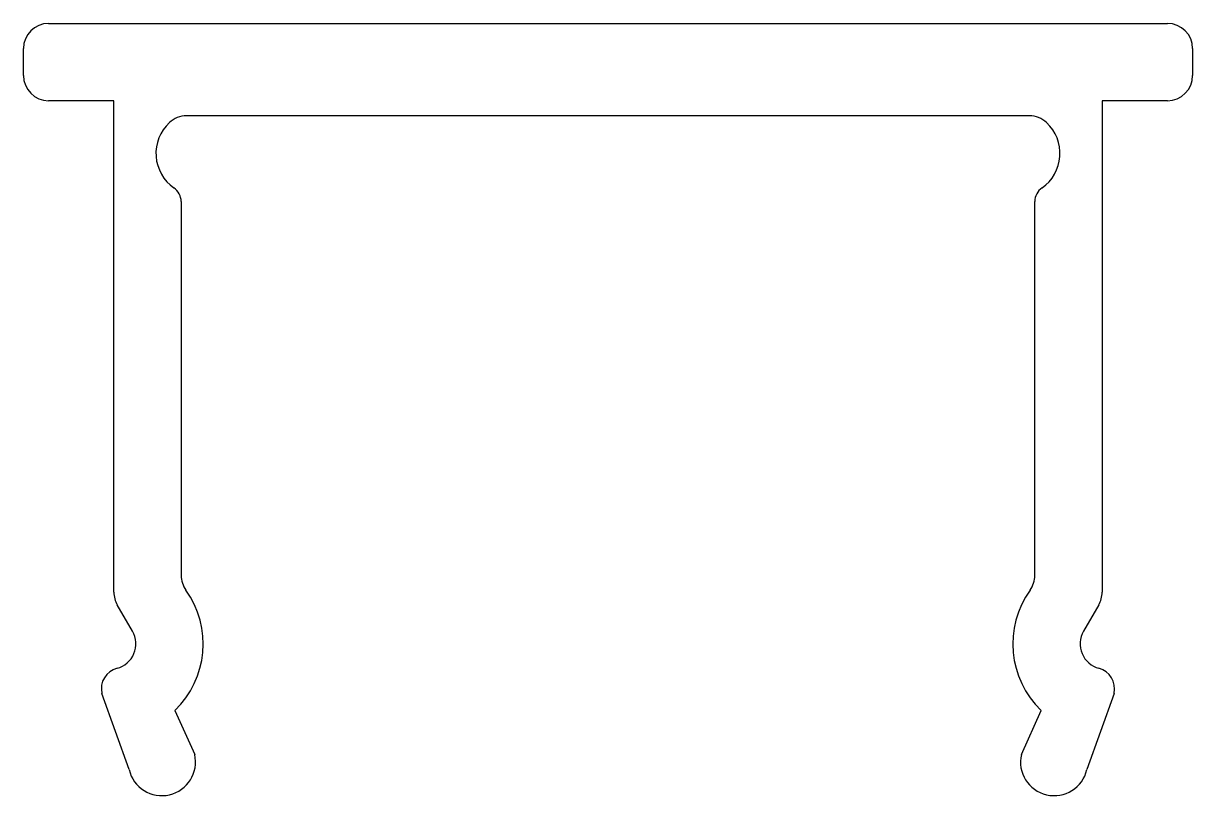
# Model space of a CAD drawing. Extents: x 605.7 to 619.6, y 481 to 490.2.
import ezdxf

# ---------------------------------------------------------------- set-up
doc = ezdxf.new("R2010")
doc.units = 0
doc.layers.get('0').update_dxf_attribs({"linetype": 'CONTINUOUS'})

msp = doc.modelspace()

# ---------------------------------------------------------------- linework, layer by layer
for p, q in [((605.972, 490.222), (619.275, 490.222)), ((605.672, 489.602), (605.672, 489.922)), ((619.575, 489.922), (619.575, 489.602)), ((606.748, 489.302), (605.972, 489.302)), ((606.748, 483.454), (606.748, 489.302)), ((619.275, 489.302), (618.498, 489.302)), ((618.498, 489.302), (618.498, 483.454)), ((617.634, 489.122), (607.612, 489.122)), ((607.548, 488.101), (607.548, 483.655)), ((617.698, 483.655), (617.698, 488.101)), ((606.97, 482.99), (606.789, 483.304)), ((618.458, 483.304), (618.277, 482.99)), ((618.554, 482.641), (618.554, 482.641)), ((606.929, 481.346), (606.606, 482.252)), ((618.641, 482.252), (618.318, 481.346)), ((607.473, 482.049), (607.709, 481.525)), ((617.538, 481.525), (617.773, 482.049))]:
    msp.add_line(p, q)
for centre, radius, start, end in [((605.972, 489.922), 0.3, 90, 180), ((619.275, 489.922), 0.3, 360, 90), ((605.972, 489.602), 0.3, 180, 270), ((619.275, 489.602), 0.3, 270, 0), ((607.612, 488.822), 0.3, 90, 132.8976), ((617.634, 488.822), 0.3, 47.1024, 90), ((607.748, 488.675), 0.5, 132.8976, 235.1501), ((617.498, 488.675), 0.5, 304.8499, 47.1024), ((607.348, 488.101), 0.2, 0, 55.1501), ((617.898, 488.101), 0.2, 124.8499, 180), ((607.848, 483.655), 0.3, 180, 215.596), ((617.398, 483.655), 0.3, 324.404, 360), ((607.048, 483.454), 0.3, 180, 210), ((606.71, 482.84), 1.1, 313.948, 35.596), ((618.537, 482.84), 1.1, 144.404, 226.052), ((618.198, 483.454), 0.3, 330, 360), ((606.71, 482.84), 0.3, 284.671, 30), ((618.537, 482.84), 0.3, 150, 255.329), ((606.849, 482.308), 0.25, 104.671, 192.9488), ((618.397, 482.308), 0.25, 347.0512, 75.329), ((607.319, 481.435), 0.4, 192.9488, 12.9488), ((617.928, 481.435), 0.4, 167.0512, 347.0512)]:
    msp.add_arc(centre, radius, start, end)

doc.saveas('drawing.dxf')
